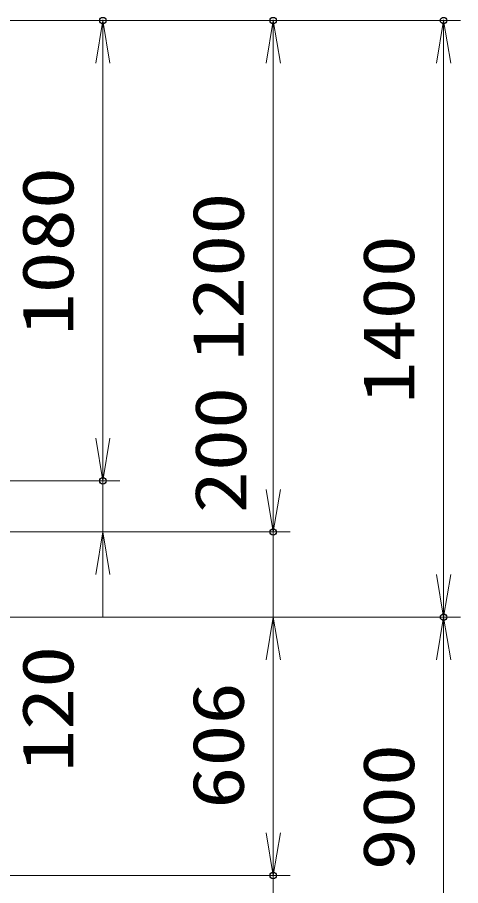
# Model space of a CAD drawing. Units: millimetres at full size. Extents: x -11880 to 11880, y -8400 to 8400.
# Drawn here: x 5479 to 6520, y -1396 to 641 of the extents above; entities that cross this region are included whole.
import ezdxf
from ezdxf.enums import TextEntityAlignment as Align

# ---------------------------------------------------------------- set-up
doc = ezdxf.new("R2010")
doc.units = ezdxf.units.MM
doc.header["$LTSCALE"] = 30
doc.header["$PDMODE"] = 32
doc.header["$PDSIZE"] = 15
doc.layers.add('0-2_0', color=7, linetype='Continuous', lineweight=18)
doc.layers.add('0-3_寸法線', color=4, linetype='Continuous', lineweight=18)
doc.layers.add('0-4_Defpoints', color=7, linetype='Continuous')
doc.styles.add('ＭＳ ゴシック', font='')
doc.styles.get('ＭＳ ゴシック').set_extended_font_data('MS Gothic')

# ---------------------------------------------------------------- blocks, each defined once
blk = doc.blocks.new('_Open')
at = {"layer": '0-2_0', "color": 4}
blk.add_line((-30, 5), (0, 0), dxfattribs=at)
blk.add_lwpolyline([(-30, -5), (0, 0), (-30, 0)], dxfattribs=at)

msp = doc.modelspace()

# ---------------------------------------------------------------- linework, layer by layer
at = {"layer": '0-3_寸法線'}
for p, q in [((4048.04, 633.59), (5720.27, 633.59)), ((4048.04, 633.59), (6120.27, 633.59)), ((4048.04, 633.59), (6520.27, 633.59)), ((5680.27, -446.41), (5680.27, 633.59)), ((6080.27, -566.41), (6080.27, 633.59)), ((6480.27, -766.41), (6480.27, 633.59)), ((5680.27, -346.41), (5680.27, -246.41)), ((6080.27, -466.41), (6080.27, -366.41)), ((3778.04, -446.41), (5720.27, -446.41)), ((3778.04, -446.41), (5720.27, -446.41)), ((5680.27, -566.41), (5680.27, -446.41)), ((4523.04, -566.41), (5720.27, -566.41)), ((4523.04, -566.41), (6120.27, -566.41)), ((4523.04, -566.41), (6120.27, -566.41)), ((6080.27, -766.41), (6080.27, -566.41)), ((5680.27, -666.41), (5680.27, -766.41)), ((4523.04, -766.41), (6120.27, -766.41)), ((4523.04, -766.41), (6120.27, -766.41)), ((4523.04, -766.41), (6520.27, -766.41)), ((4523.04, -766.41), (6520.27, -766.41)), ((6080.27, -766.41), (6080.27, -1372.41)), ((6480.27, -1666.41), (6480.27, -766.41)), ((6080.27, -866.41), (6080.27, -966.41)), ((6080.27, -1272.41), (6080.27, -1172.41)), ((4173.04, -1372.41), (6120.27, -1372.41)), ((4173.04, -1372.41), (6120.27, -1372.41)), ((6080.27, -1372.41), (6080.27, -1522.41))]:
    msp.add_line(p, q, dxfattribs=at)
at = {"layer": '0-4_Defpoints'}
for p in [(5680.27, 633.59), (6080.27, 633.59), (6480.27, 633.59), (5680.27, -446.41), (6080.27, -566.41), (6480.27, -766.41), (6080.27, -1372.41)]:
    msp.add_point(p, dxfattribs=at)

# ---------------------------------------------------------------- block references
at = {"layer": '0-3_寸法線', "xscale": 3.333333, "yscale": 3.333333}
for p, rotation in [((5680.27, 633.59), 90), ((6080.27, 633.59), 90), ((6480.27, 633.59), 90), ((5680.27, -446.41), 270), ((5680.27, -446.41), 270), ((6080.27, -566.41), 270), ((6080.27, -566.41), 270), ((5680.27, -566.41), 90), ((6480.27, -766.41), 270), ((6080.27, -766.41), 90), ((6080.27, -766.41), 90), ((6480.27, -766.41), 90), ((6080.27, -1372.41), 270), ((6080.27, -1372.41), 270)]:
    msp.add_blockref('_Open', p, dxfattribs=dict(at, rotation=rotation))

# ---------------------------------------------------------------- texts
at = {"layer": '0-3_寸法線', "color": 254, "style": 'ＭＳ ゴシック', "width": 1.2}
for s, p in [('1080', (5647.58, -105.61)), ('1200', (6047.58, -165.61)), ('1400', (6447.58, -265.61)), ('200', (6053.08, -522.51)), ('120', (5647.58, -1129.97)), ('606', (6047.58, -1215.81)), ('900', (6447.58, -1360.41))]:
    msp.add_text(s, height=121.2, rotation=90, dxfattribs=at).set_placement(p, align=Align.BOTTOM_LEFT)

doc.saveas('drawing.dxf')
